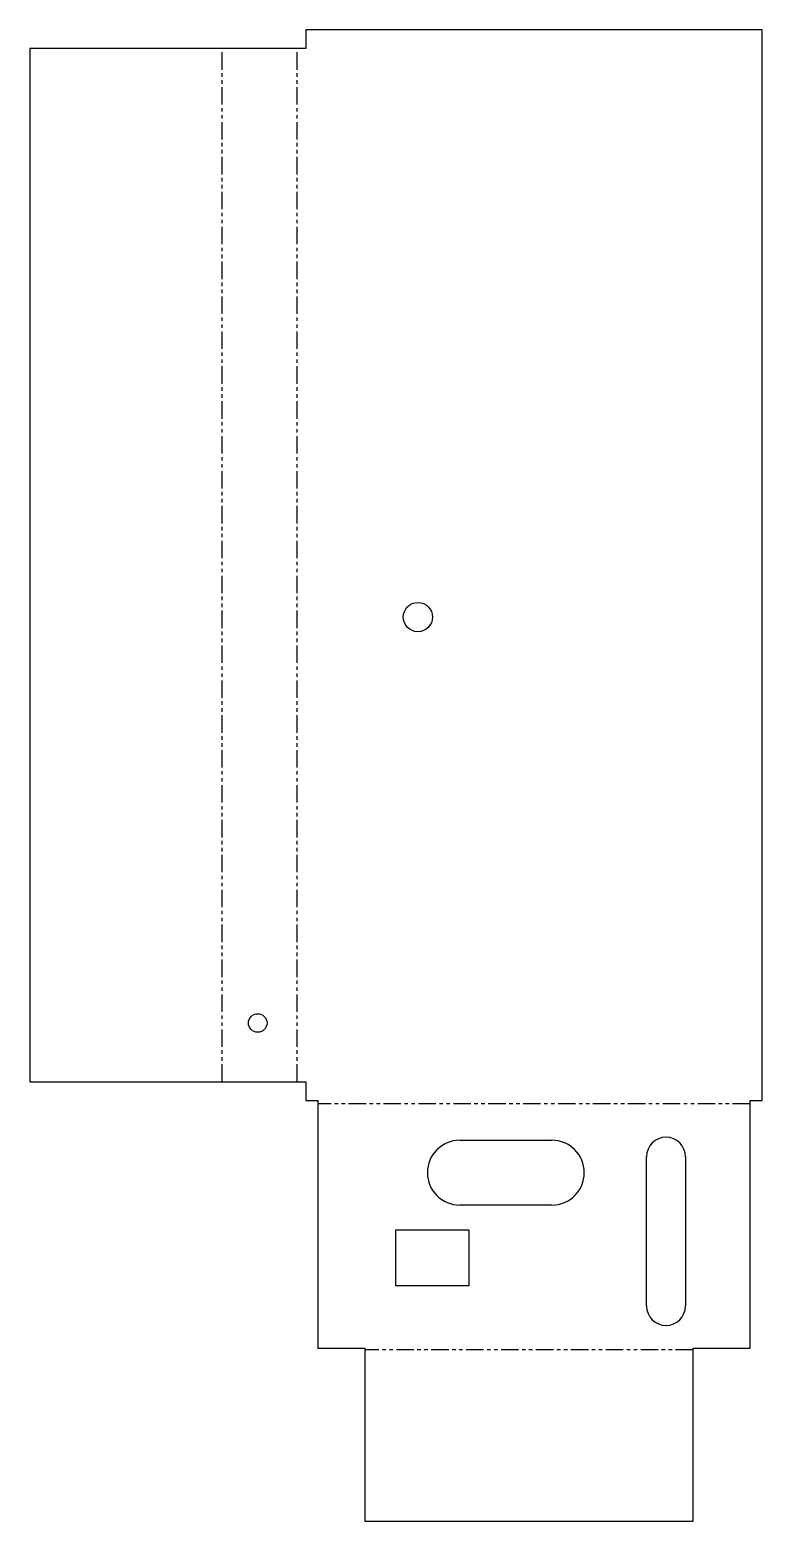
# Model space of a CAD drawing. Header units: millimetres. Extents: x -50 to 83, y -77 to 195.
import ezdxf

# ---------------------------------------------------------------- set-up
doc = ezdxf.new("R2010")
doc.units = ezdxf.units.MM
doc.linetypes.add('PHANTOM', pattern=[6.35, 3.175, -0.635, 0.635, -0.635, 0.635, -0.635])
doc.layers.add('BEND', color=7, linetype='Continuous')
doc.layers.add('CUT', color=7, linetype='Continuous')

msp = doc.modelspace()

# ---------------------------------------------------------------- linework, layer by layer
at = {"layer": 'BEND', "color": 3, "linetype": 'PHANTOM'}
for p, q in [((-15.19, 3.4), (-15.19, 191.41)), ((-1.57, 3.4), (-1.57, 191.41)), ((80.81, -0.63), (2.2, -0.63)), ((70.44, -45.39), (10.74, -45.39))]:
    msp.add_line(p, q, dxfattribs=at)
at = {"layer": 'CUT'}
for p, q in [((83.01, 194.81), (0, 194.81)), ((0, 194.81), (0, 191.41)), ((83.01, 0), (83.01, 194.81)), ((0, 191.41), (-50.2, 191.41)), ((-50.2, 191.41), (-50.2, 3.4)), ((-50.2, 3.4), (0, 3.4)), ((0, 3.4), (0, 0)), ((0, 0), (2.2, 0)), ((2.2, 0), (2.2, -45.08)), ((80.81, -45.08), (80.81, 0)), ((80.81, 0), (83.01, 0)), ((28.01, -7.27), (44.77, -7.27)), ((61.96, -37.4), (61.96, -10.26)), ((69.07, -10.26), (69.07, -37.4)), ((44.77, -19.04), (28.01, -19.04)), ((16.38, -33.74), (16.38, -23.56)), ((16.38, -23.56), (29.63, -23.56)), ((29.63, -23.56), (29.63, -33.74)), ((29.63, -33.74), (16.38, -33.74)), ((2.2, -45.08), (10.74, -45.08)), ((10.74, -45.08), (10.74, -76.57)), ((70.44, -76.57), (70.44, -45.08)), ((70.44, -45.08), (80.81, -45.08)), ((10.74, -76.57), (70.44, -76.57))]:
    msp.add_line(p, q, dxfattribs=at)
for centre, radius in [((20.38, 87.95), 2.66), ((-8.75, 14.08), 1.69)]:
    msp.add_circle(centre, radius, dxfattribs=at)
for centre, radius, start, end in [((28.01, -13.16), 5.89, 90, -90), ((44.77, -13.16), 5.89, -90, 90), ((65.52, -10.26), 3.55, 0, 180), ((65.52, -37.4), 3.55, 180, 0)]:
    msp.add_arc(centre, radius, start, end, dxfattribs=at)

doc.saveas('drawing.dxf')
